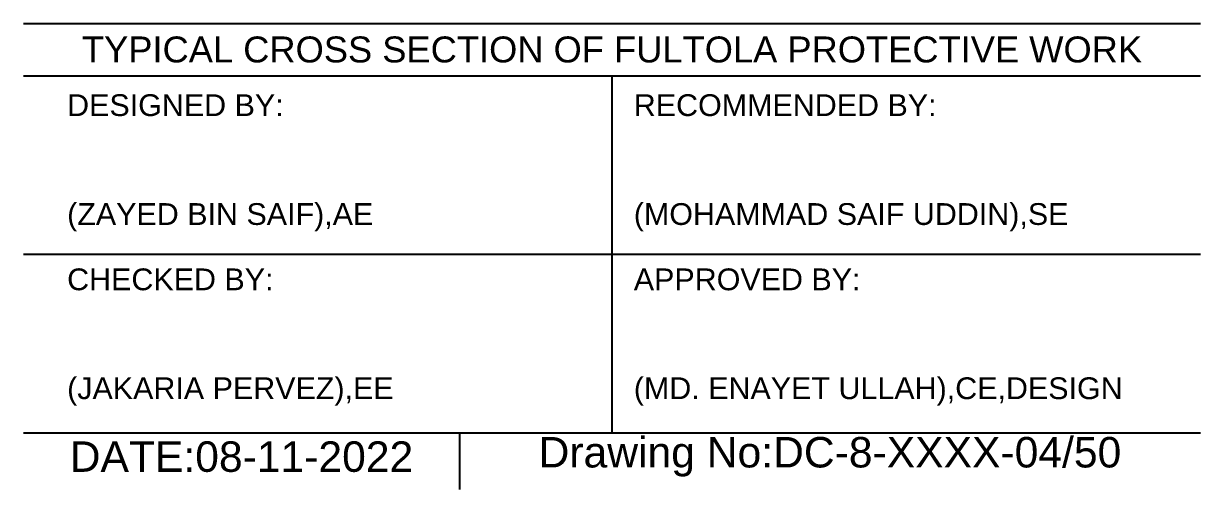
# Model space of a CAD drawing. Header units: inches. Extents: x 64995 to 402236, y -100918 to 204355.
# Drawn here: x 147156 to 149856, y 4421 to 5491 of the extents above; entities that cross this region are included whole.
import ezdxf

# ---------------------------------------------------------------- set-up
doc = ezdxf.new("R2010")
doc.units = ezdxf.units.IN
doc.header["$LTSCALE"] = 7
doc.header["$MEASUREMENT"] = 0
doc.styles.get("Standard").update_dxf_attribs({"font": 'arial.ttf'})

msp = doc.modelspace()

# ---------------------------------------------------------------- linework, layer by layer
for points in [[(147156.09097, 5490.74851), (149856.09097, 5490.74851)], [(147156.09097, 5370.74851), (149856.09097, 5370.74851)], [(148506.09097, 5370.74851), (148506.09097, 4550.74851)], [(147156.09097, 4960.74851), (149856.09097, 4960.74851)], [(147156.09097, 4550.74851), (149856.09097, 4550.74851)], [(148156.09097, 4550.74851), (148156.09097, 4420.74851)]]:
    msp.add_lwpolyline(points)

# ---------------------------------------------------------------- texts
for s, insert, char_height, width, attachment_point in [('TYPICAL CROSS SECTION OF FULTOLA PROTECTIVE WORK', (148506.09097, 5430.74851), 59.5765532, 2800, 5), ('DESIGNED BY:^J^J^J(ZAYED BIN SAIF),AE', (147256.09097, 5170.74851), 50, 1400, 4), ('RECOMMENDED BY:^J^J^J(MOHAMMAD SAIF UDDIN),SE', (148556.09097, 5170.74851), 50, 1400, 4), ('CHECKED BY:^J^J^J(JAKARIA PERVEZ),EE', (147256.09097, 4770.74851), 50, 1400, 4), ('APPROVED BY:^J^J^J(MD. ENAYET ULLAH),CE,DESIGN', (148556.09097, 4770.74851), 50, 1400, 4), ('Drawing No:DC-8-XXXX-04/50', (149006.09097, 4495.74851), 70, 2200, 5), ('DATE:08-11-2022', (147656.09097, 4495.74851), 70, 1400, 5)]:
    msp.add_mtext(s, dxfattribs=dict(insert=insert, char_height=char_height, width=width, attachment_point=attachment_point))

doc.saveas('drawing.dxf')
